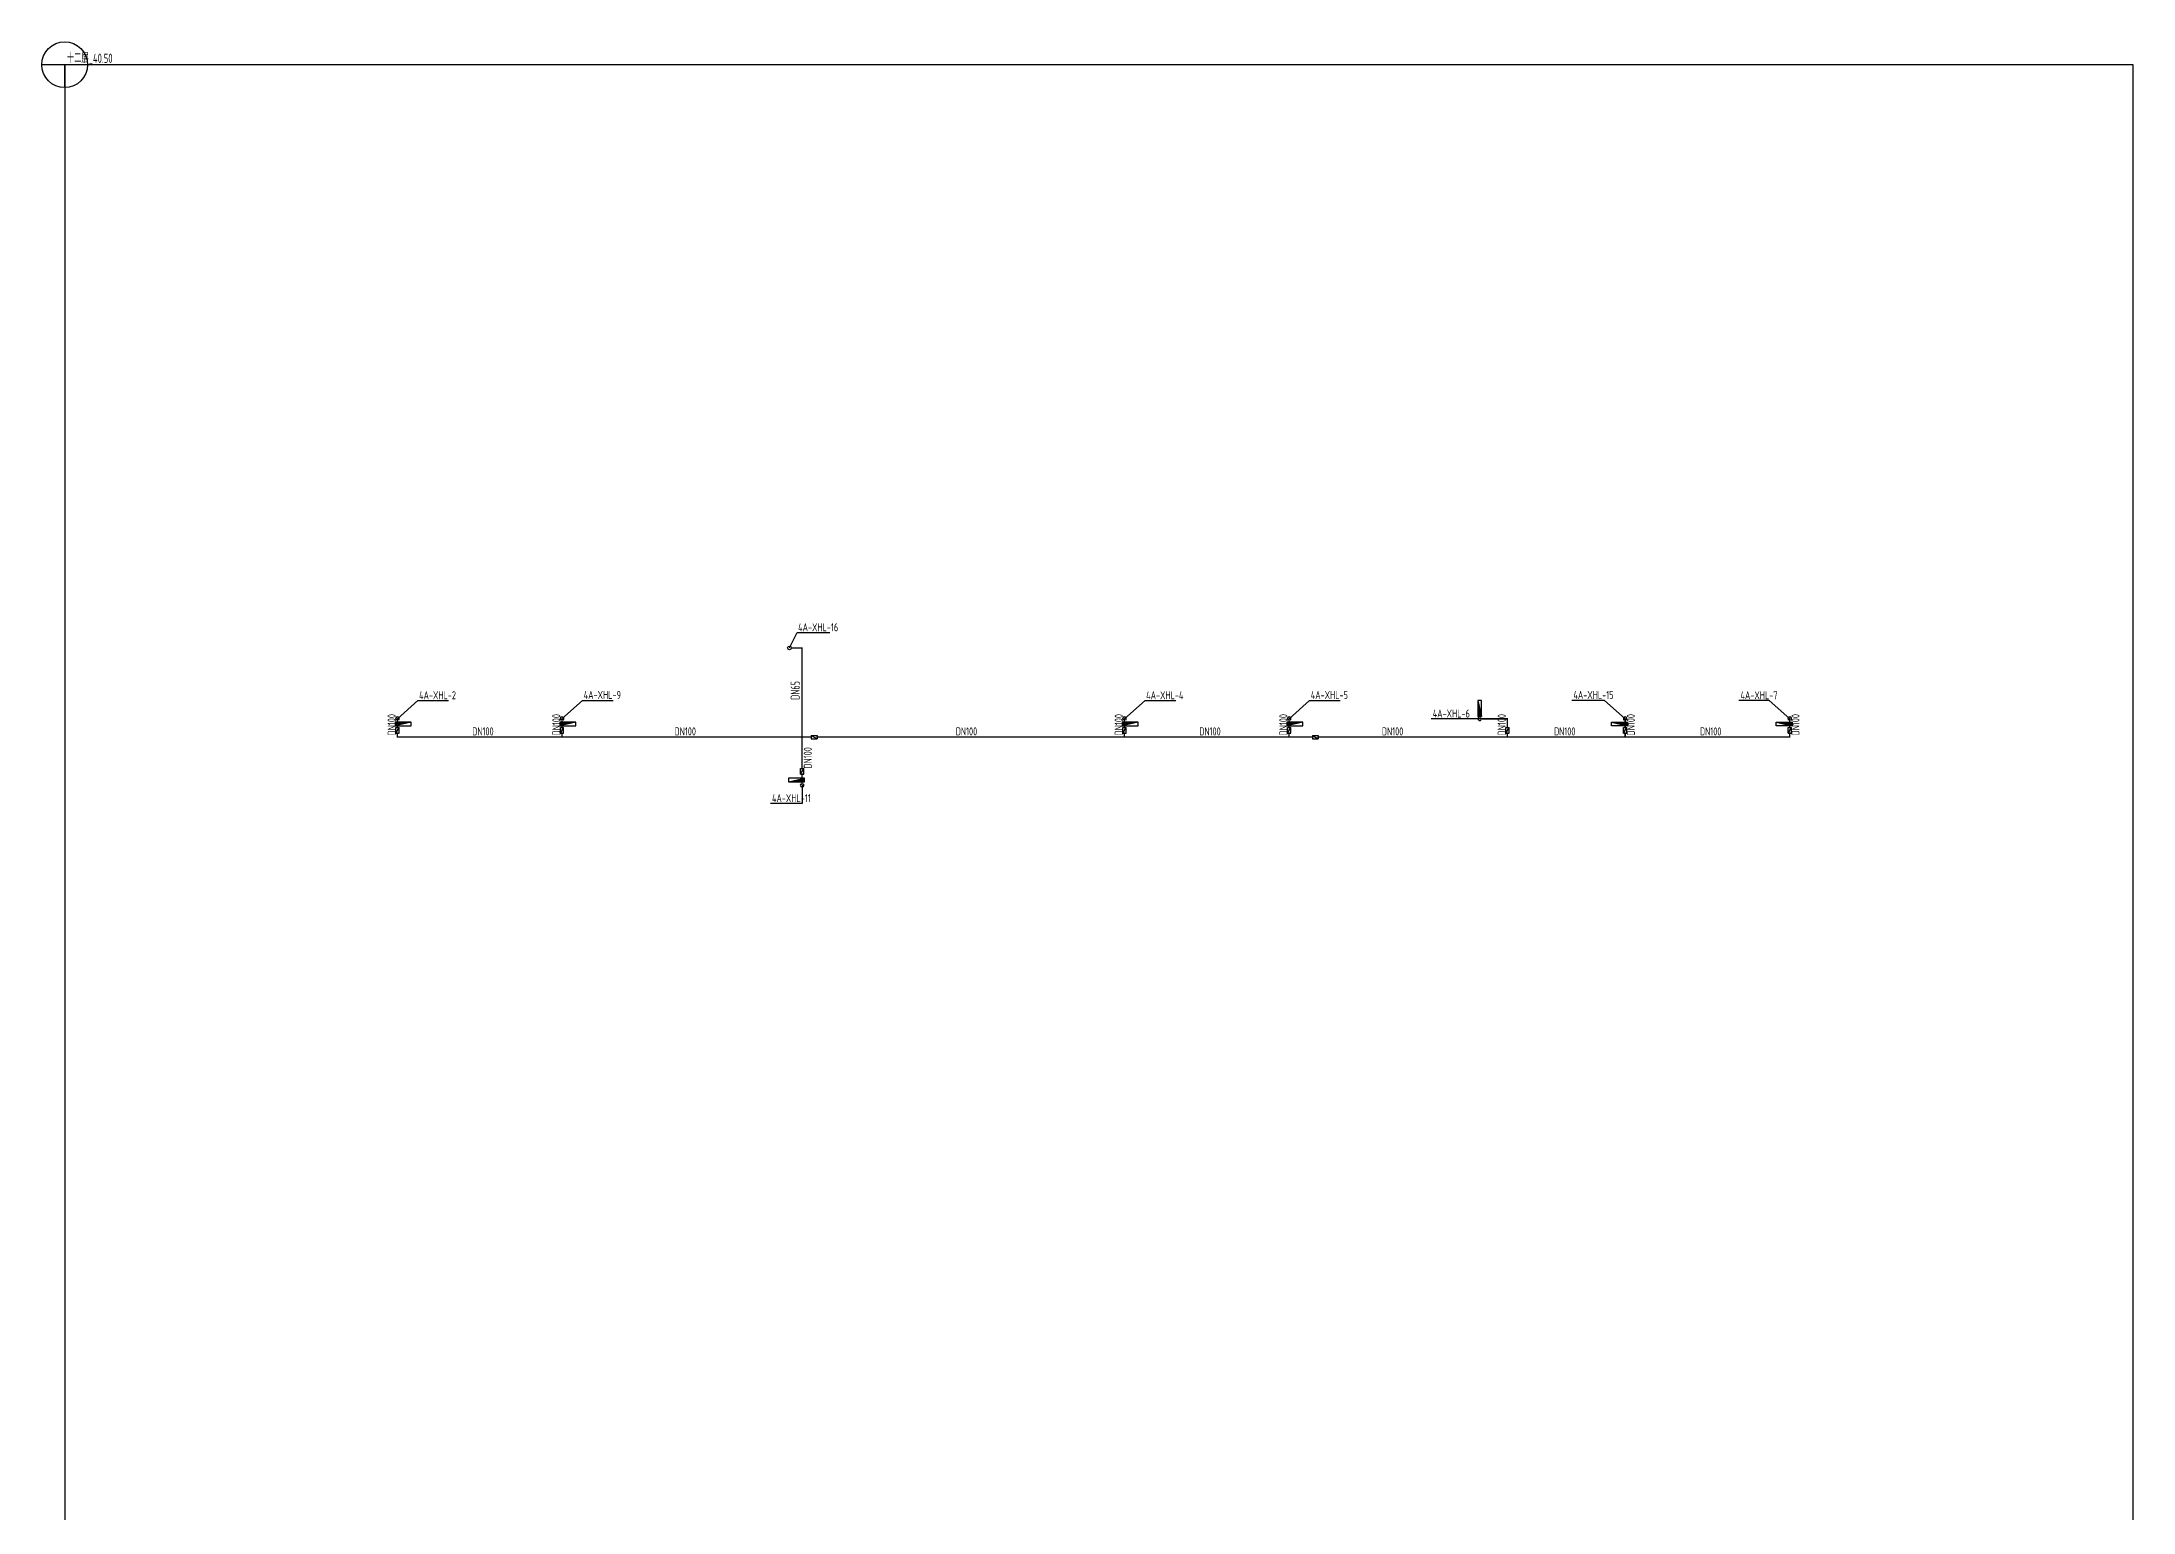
# Model space of a CAD drawing. Header units: millimetres. Extents: x -69218 to 1159344, y 1846 to 130422.
# Drawn here: x 927874 to 1019344, y 66134 to 130422 of the extents above; entities that cross this region are included whole.
import ezdxf

# ---------------------------------------------------------------- set-up
doc = ezdxf.new("R2010")
doc.units = ezdxf.units.MM
doc.header["$LTSCALE"] = 1000
doc.layers.get('0').update_dxf_attribs({"linetype": 'CONTINUOUS'})
for name, color, linetype in [('DIM_消防', 3, 'CONTINUOUS'), ('EQUIP_消火栓', 7, 'CONTINUOUS'), ('PIPE-消防', 1, 'CONTINUOUS'), ('S-Xh_注释', 3, 'CONTINUOUS'), ('TEXT_消防', 7, 'CONTINUOUS'), ('VALVE_消防', 7, 'CONTINUOUS'), ('VPIPE-消防', 1, 'CONTINUOUS')]:
    doc.layers.add(name, color=color, linetype=linetype)
doc.styles.add('_TWT_PIPEDN', font='GBENOR', dxfattribs={"width": 0.7, "height": 3.5, "bigfont": 'GBCBIG'})
doc.styles.add('_TWT_SERIAL', font='GBENOR', dxfattribs={"width": 0.7, "height": 3.5, "bigfont": 'GBCBIG'})
doc.styles.get("Standard").update_dxf_attribs({"font": 'GBENOR', "bigfont": 'GBCBIG'})

# ---------------------------------------------------------------- blocks, each defined once
blk = doc.blocks.new('Floorbase')
for p, q in [((0, 0), (-1000, 0)), ((0, -1000), (0, 0))]:
    blk.add_line(p, q)
blk.add_circle((0, 0), 1000)
at = {"style": '_TWT_PIPEDN', "width": 0.8}
blk.add_attdef('Elevation', (92, 81), '', height=400, dxfattribs=at)
blk = doc.blocks.new('$TwtSys$00000434')
for p, q in [((-0.5, 0.5), (-0.5, -0.5)), ((-0.5, -0.5), (0.5, 0.5)), ((0.5, 0.5), (-0.5, 0.5)), ((0.5, -0.5), (0.5, 0.5)), ((-0.5, -0.5), (0.5, -0.5))]:
    blk.add_line(p, q)
blk.add_solid([(0.5, -0.5), (0.5, 0.5), (-0.5, -0.5)])
blk = doc.blocks.new('$VALVE$00000316')
for p, q in [((-125, 72), (125, -72)), ((-125, 72), (-125, -72)), ((-125, 72), (125, 72)), ((125, 72), (125, -72)), ((-125, -72), (125, -72))]:
    blk.add_line(p, q)
at = {"const_width": 21.1}
blk.add_lwpolyline([(-11, 0, 1), (11, 0, 1)], format="xyb", close=True, dxfattribs=at)
for p in [(-125, 0), (125, 0)]:
    blk.add_point(p)
at = {"color": 7, "flags": 9}
for tag in ['XSIZE', 'YSIZE']:
    blk.add_attdef(tag, (0, 0), '', height=0.5, dxfattribs=at)

msp = doc.modelspace()

# ---------------------------------------------------------------- hatches: boundary and pattern name
at = {"layer": 'PIPE-消防'}
for points in [[(961124, 103922), (961154, 103922), (961154, 103952)], [(961124, 103922), (961124, 103952), (961154, 103952)], [(991974, 100822), (992004, 100822), (992004, 100852)], [(991974, 100822), (991974, 100852), (992004, 100852)], [(943424, 100022), (943394, 100022), (943394, 99992)], [(943424, 100022), (943424, 99992), (943394, 99992)], [(1004324, 100022), (1004354, 100022), (1004354, 99992)], [(1004324, 100022), (1004324, 99992), (1004354, 99992)]]:
    msp.add_hatch(color=256, dxfattribs=at).paths.add_polyline_path(points)

# ---------------------------------------------------------------- linework, layer by layer
at = {"layer": 'DIM_消防'}
for p, q in [((960574, 103922), (960904, 104595)), ((960904, 104595), (962338, 104595)), ((943424, 100822), (944324, 101622)), ((944324, 101622), (945661, 101622)), ((950624, 100822), (951524, 101622)), ((951524, 101622), (952863, 101622)), ((975224, 100822), (976124, 101622)), ((976124, 101622), (977469, 101622)), ((982424, 100822), (983324, 101622)), ((983324, 101622), (984657, 101622)), ((996224, 101622), (994791, 101622)), ((997124, 100822), (996224, 101622)), ((1003424, 101622), (1002099, 101622)), ((1004324, 100822), (1003424, 101622)), ((989974, 100822), (988639, 100822)), ((990774, 100822), (989974, 100822)), ((961124, 97922), (961124, 97122)), ((961124, 97122), (959739, 97122))]:
    msp.add_line(p, q, dxfattribs=at)
at = {"layer": 'PIPE-消防', "const_width": 60}
for points in [[(961124, 103922), (960654, 103922)], [(961124, 100022), (961124, 103922)], [(943424, 100822), (943424, 100447)], [(950624, 100822), (950624, 100447)], [(975224, 100822), (975224, 100447)], [(982424, 100822), (982424, 100447)], [(991974, 100822), (990774, 100822)], [(991974, 100822), (991974, 100447)], [(997124, 100822), (997124, 100447)], [(1004324, 100822), (1004324, 100447)], [(943424, 100197), (943424, 100022)], [(943424, 100022), (950624, 100022)], [(950624, 100197), (950624, 100022)], [(950624, 100022), (961124, 100022)], [(961124, 98647), (961124, 100022)], [(961124, 100022), (961529, 100022)], [(961779, 100022), (975224, 100022)], [(975224, 100197), (975224, 100022)], [(975224, 100022), (982424, 100022)], [(982424, 100197), (982424, 100022)], [(982424, 100022), (983449, 100022)], [(983699, 100022), (991974, 100022)], [(991974, 100197), (991974, 100022)], [(991974, 100022), (997124, 100022)], [(997124, 100197), (997124, 100022)], [(997124, 100022), (1004324, 100022)], [(1004324, 100197), (1004324, 100022)], [(961124, 97922), (961124, 98397)]]:
    msp.add_lwpolyline(points, dxfattribs=at)
at = {"layer": 'S-Xh_注释'}
msp.add_lwpolyline([(928874, 1846), (1019344, 1846), (1019344, 129422), (928874, 129422)], close=True, dxfattribs=at)
at = {"layer": 'VPIPE-消防'}
msp.add_circle((960574, 103922), 80, dxfattribs=at)
for centre, start, end in [((943424, 100822), 315, 225), ((950624, 100822), 315, 225), ((975224, 100822), 315, 225), ((982424, 100822), 315, 225), ((990774, 100822), 45, 315), ((997124, 100822), 315, 225), ((1004324, 100822), 315, 225), ((961124, 97922), 135, 45)]:
    msp.add_arc(centre, 80, start, end, dxfattribs=at)

# ---------------------------------------------------------------- block references
at = {"layer": 'EQUIP_消火栓', "xscale": 700, "yscale": 160, "zscale": 700}
for p, rotation in [((990754, 101272), 270), ((943674, 100602), 180), ((950874, 100602), 180), ((975474, 100602), 180), ((982674, 100602), 180)]:
    msp.add_blockref('$TwtSys$00000434', p, dxfattribs=dict(at, rotation=rotation))
at = {"layer": 'EQUIP_消火栓', "xscale": 700, "zscale": 700}
for p, yscale in [((996874, 100602), -160), ((1004074, 100602), -160), ((960874, 98142), 160)]:
    msp.add_blockref('$TwtSys$00000434', p, dxfattribs=dict(at, yscale=yscale))
at = {"layer": 'S-Xh_注释', "color": 0}
msp.add_blockref('Floorbase', (928874, 129422), dxfattribs=at).add_auto_attribs({'Elevation': '十二层_40.50'})
at = {"layer": 'VALVE_消防', "xscale": -1, "yscale": -1, "rotation": 270}
for p in [(943424, 100322), (950624, 100322), (975224, 100322), (982424, 100322), (991974, 100322), (997124, 100322), (1004324, 100322)]:
    msp.add_blockref('$VALVE$00000316', p, dxfattribs=at)
at = {"layer": 'VALVE_消防'}
for p in [(961654, 100022), (983574, 100022)]:
    msp.add_blockref('$VALVE$00000316', p, dxfattribs=at)
at = {"layer": 'VALVE_消防', "rotation": 90}
msp.add_blockref('$VALVE$00000316', (961124, 98522), dxfattribs=at)

# ---------------------------------------------------------------- texts
at = {"layer": 'DIM_消防', "color": 7, "style": '_TWT_SERIAL', "width": 0.7}
for s, p in [('4A-XHL-16', (960952, 104650)), ('4A-XHL-2', (944374, 101678)), ('4A-XHL-9', (951574, 101692)), ('4A-XHL-4', (976174, 101678)), ('4A-XHL-5', (983374, 101690)), ('4A-XHL-15', (994861, 101690)), ('4A-XHL-7', (1002169, 101678)), ('4A-XHL-6', (988709, 100878)), ('4A-XHL-11', (959809, 97178))]:
    msp.add_text(s, height=350, dxfattribs=at).set_placement(p)
at = {"layer": 'TEXT_消防', "style": '_TWT_PIPEDN', "width": 0.7}
for s, height, p in [('DN65', 400, (961024, 101652)), ('DN100', 350, (943349, 100095)), ('DN100', 350, (950549, 100095)), ('DN100', 350, (975149, 100095)), ('DN100', 350, (982349, 100095)), ('DN100', 350, (991899, 100095)), ('DN100', 350, (997549, 100095)), ('DN100', 350, (1004749, 100095)), ('DN100', 350, (961549, 98645))]:
    msp.add_text(s, height=height, rotation=90, dxfattribs=at).set_placement(p)
for p in [(946697, 100097), (955547, 100097), (967847, 100097), (978497, 100097), (986484, 100097), (994013, 100097), (1000397, 100097)]:
    msp.add_text('DN100', height=350, dxfattribs=at).set_placement(p)

doc.saveas('drawing.dxf')
